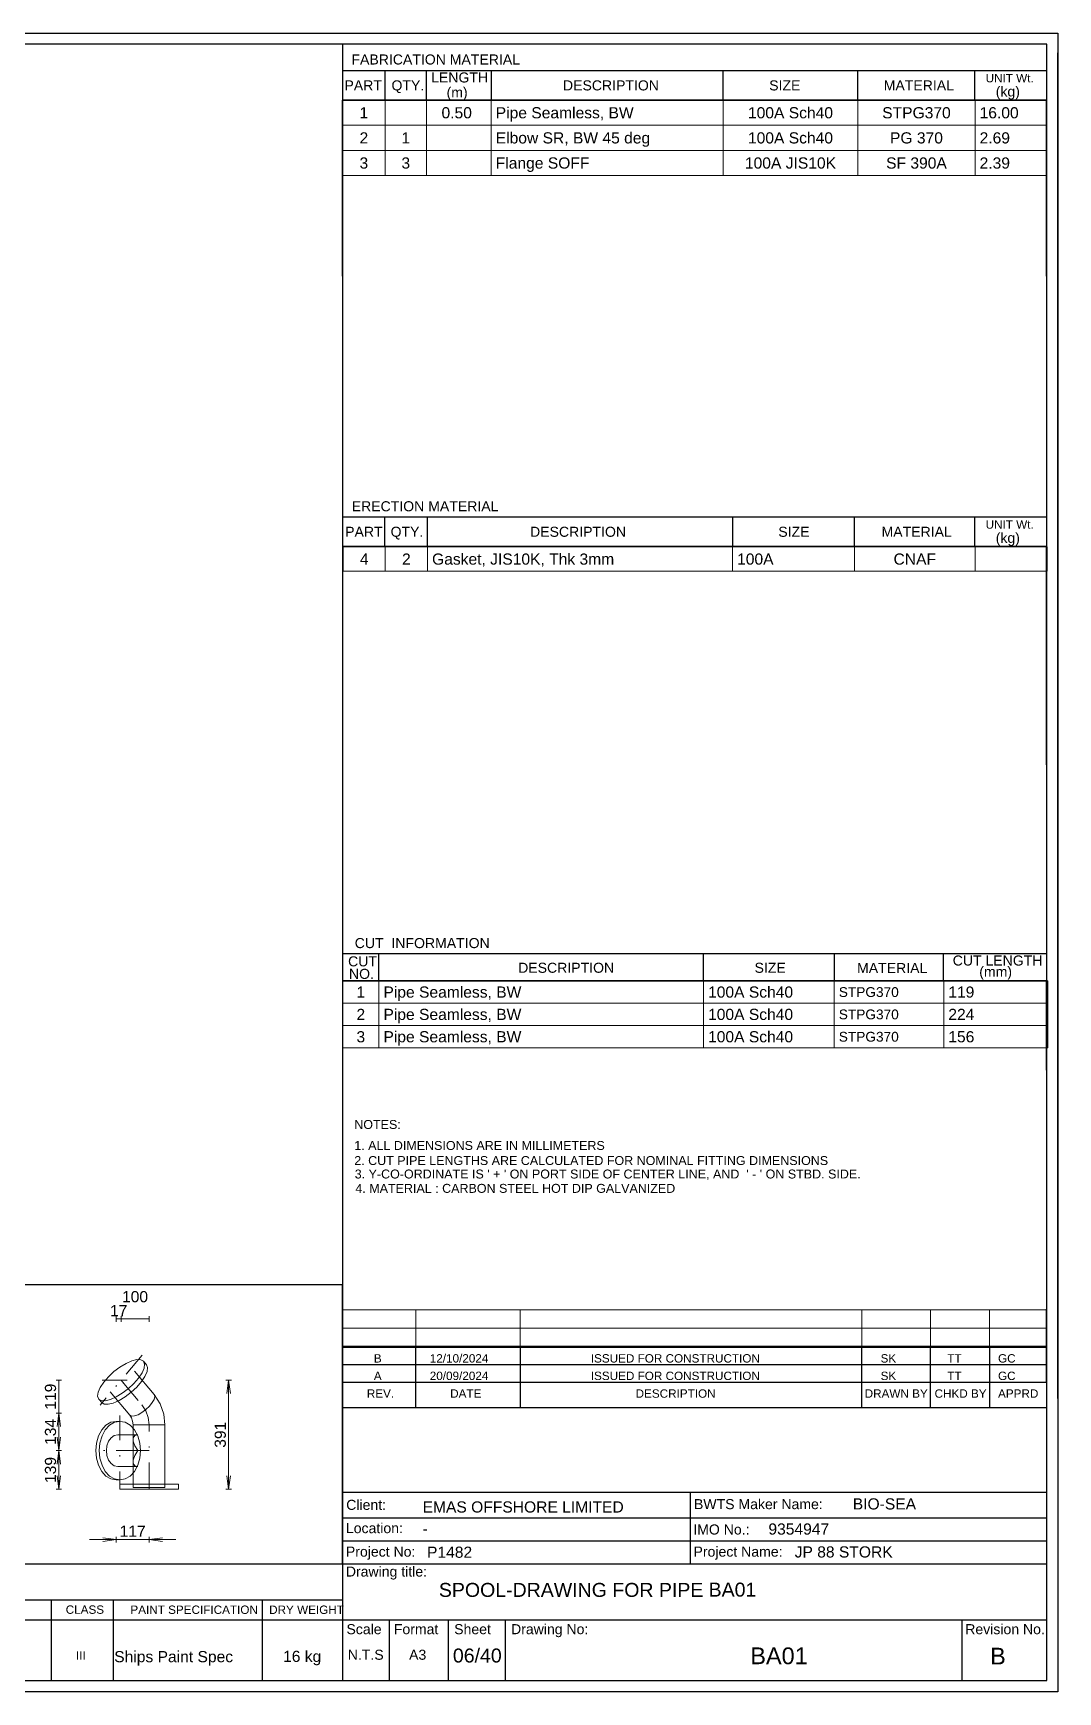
# Model space of a CAD drawing. Header units: millimetres. Extents: x 0 to 420, y 0 to 297.
# Drawn here: x 236.6 to 420, y 0 to 297 of the extents above; entities that cross this region are included whole.
import ezdxf
from ezdxf.enums import TextEntityAlignment as Align

# ---------------------------------------------------------------- set-up
doc = ezdxf.new("R2010")
doc.units = ezdxf.units.MM
doc.linetypes.add('DOTTED_DASHED6', pattern=[10, 4.444444, -2.666667, 0.222222, -2.666667])
for name, color, linetype in [('FramesFromTables', 40, 'Continuous'), ('SymbolsOnDrawingSheet', 1, 'Continuous'), ('TextFromTables', 2, 'Continuous'), ('TextFromTextBoxes', 2, 'Continuous')]:
    doc.layers.add(name, color=color, linetype=linetype)
doc.styles.add('Cadmatic Default Text', font='arial.ttf')

# ---------------------------------------------------------------- blocks, each defined once
blk = doc.blocks.new('BA01728716696_BOM_4')
at = {"layer": 'FramesFromTables', "linetype": 'ByBlock', "lineweight": 18}
for p, q in [((292, 285), (418, 285)), ((292, 271.5), (292, 285)), ((292, 271.5), (292, 285)), ((299.6, 271.5), (299.6, 285)), ((299.6, 271.5), (299.6, 285)), ((307, 271.5), (307, 285)), ((307, 271.5), (307, 285)), ((318.6, 271.5), (318.6, 285)), ((318.6, 271.5), (318.6, 285)), ((360.1, 271.5), (360.1, 285)), ((360.1, 271.5), (360.1, 285)), ((384.2, 271.5), (384.2, 285)), ((384.2, 271.5), (384.2, 285)), ((405.2, 271.5), (405.2, 285)), ((405.2, 271.5), (405.2, 285)), ((418, 271.5), (418, 285)), ((292, 280.5), (418, 280.5)), ((292, 276), (418, 276)), ((292, 205), (418.1, 205)), ((292, 200.67), (292, 205)), ((292.1, 200.67), (292.1, 205)), ((299.6, 200.67), (299.6, 205)), ((299.6, 200.67), (299.6, 205)), ((307.2, 200.67), (307.2, 205)), ((307.2, 200.67), (307.2, 205)), ((361.8, 200.67), (361.8, 205)), ((361.8, 200.67), (361.8, 205)), ((383.6, 200.67), (383.6, 205)), ((383.6, 200.67), (383.6, 205)), ((405.2, 200.67), (405.2, 205)), ((405.2, 200.67), (405.2, 205)), ((418, 200.67), (418, 205)), ((292, 127.3), (418.2, 127.3)), ((292, 115.3), (292, 127.3)), ((292, 115.3), (292, 127.3)), ((298.5, 115.3), (298.5, 127.3)), ((298.5, 115.3), (298.5, 127.3)), ((356.6, 115.3), (356.6, 127.3)), ((356.6, 115.3), (356.6, 127.3)), ((380, 115.3), (380, 127.3)), ((380, 115.3), (380, 127.3)), ((399.6, 115.3), (399.6, 127.3)), ((399.6, 115.3), (399.6, 127.3)), ((418, 115.3), (418, 127.3)), ((292, 123.3), (418.2, 123.3)), ((292, 119.3), (418.2, 119.3)), ((292, 68.4), (418, 68.4)), ((292, 58.6), (292, 68.4)), ((292, 58.6), (292, 68.4)), ((305.1, 58.6), (305.1, 68.4)), ((305.1, 58.6), (305.1, 68.4)), ((323.8, 58.6), (323.8, 68.4)), ((323.8, 58.6), (323.8, 68.4)), ((384.9, 58.6), (384.9, 68.4)), ((384.9, 58.6), (384.9, 68.4)), ((397.2, 58.6), (397.2, 68.4)), ((397.2, 58.6), (397.2, 68.4)), ((407.8, 58.6), (407.8, 68.4)), ((407.8, 58.6), (407.8, 68.4)), ((418, 58.6), (418, 68.4)), ((292, 65.13), (418, 65.13)), ((292, 61.87), (418, 61.87))]:
    blk.add_line(p, q, dxfattribs=at)
at = {"layer": 'FramesFromTables', "linetype": 'ByBlock', "lineweight": -3}
for p, q in [((2, 98.5), (51.5, 98.5)), ((2, 75.19), (2, 98.5)), ((2, 75.19), (2, 98.5)), ((12.6, 75.19), (12.6, 98.5)), ((12.6, 75.19), (12.6, 98.5)), ((30.3, 75.19), (30.3, 98.5)), ((30.3, 75.19), (30.3, 98.5)), ((40.9, 75.19), (40.9, 98.5)), ((40.9, 75.19), (40.9, 98.5)), ((51.5, 75.19), (51.5, 98.5)), ((2, 94.62), (51.5, 94.62)), ((2, 90.73), (51.5, 90.73)), ((2, 86.85), (51.5, 86.85)), ((2, 82.96), (51.5, 82.96)), ((2, 79.08), (51.5, 79.08))]:
    blk.add_line(p, q, dxfattribs=at)
at = {"layer": 'FramesFromTables', "linetype": 'ByBlock', "lineweight": 18, "flags": 128}
for points in [[(292, 271.5), (418, 271.5), (418, 285)], [(292, 200.67), (418.1, 200.67), (418.1, 205)], [(292, 115.3), (418.2, 115.3), (418.2, 127.3)], [(292, 58.6), (418, 58.6), (418, 68.4)]]:
    blk.add_lwpolyline(points, dxfattribs=at)
at = {"layer": 'FramesFromTables', "linetype": 'ByBlock', "lineweight": -3, "flags": 128}
blk.add_lwpolyline([(2, 75.19), (51.5, 75.19), (51.5, 98.5)], dxfattribs=at)
at = {"layer": 'TextFromTables', "linetype": 'ByBlock', "lineweight": 13, "style": 'Cadmatic Default Text'}
for s, p in [('1', (295.8, 282.75)), ('2', (295.8, 278.25)), ('3', (295.8, 273.75))]:
    blk.add_text(s, height=2, dxfattribs=at).set_placement(p, align=Align.MIDDLE_CENTER)
at = {"layer": 'TextFromTables', "linetype": 'ByBlock', "lineweight": 25, "style": 'Cadmatic Default Text'}
for s, p in [('0.50 ', (312.8, 282.75)), ('100A Sch40', (372.15, 282.75)), ('STPG370', (394.7, 282.75)), ('1', (303.3, 278.25)), ('100A Sch40', (372.15, 278.25)), ('PG 370', (394.7, 278.25)), ('3', (303.3, 273.75)), ('100A JIS10K', (372.15, 273.75)), ('SF 390A', (394.7, 273.75)), ('4', (295.85, 202.83)), ('2', (303.4, 202.83)), ('CNAF', (394.4, 202.83)), ('1', (295.25, 125.3)), ('2', (295.25, 121.3)), ('3', (295.25, 117.3)), ('W1', (7.3, 96.56)), ('100', (21.45, 96.56)), ('SOF', (35.6, 96.56)), ('SJ', (46.2, 96.56)), ('W2', (7.3, 92.67)), ('100', (21.45, 92.67)), ('BW', (35.6, 92.67)), ('SJ', (46.2, 92.67)), ('W3', (7.3, 88.79)), ('100', (21.45, 88.79)), ('SOF', (35.6, 88.79)), ('SJ', (46.2, 88.79)), ('W4', (7.3, 84.91)), ('100', (21.45, 84.91)), ('FW', (35.6, 84.91)), ('SJ', (46.2, 84.91)), ('W5', (7.3, 81.02)), ('100', (21.45, 81.02)), ('SOF', (35.6, 81.02)), ('SJ', (46.2, 81.02)), ('W6', (7.3, 77.14)), ('100', (21.45, 77.14)), ('BW', (35.6, 77.14)), ('SJ', (46.2, 77.14))]:
    blk.add_text(s, height=2, dxfattribs=at).set_placement(p, align=Align.MIDDLE_CENTER)
for s, height, p in [('Pipe Seamless, BW ', 2, (319.4, 282.75)), ('16.00', 2, (406, 282.75)), ('Elbow SR, BW 45 deg', 2, (319.4, 278.25)), ('2.69', 2, (406, 278.25)), ('Flange SOFF ', 2, (319.4, 273.75)), ('2.39', 2, (406, 273.75)), ('Gasket, JIS10K, Thk 3mm ', 2, (308, 202.83)), ('100A', 2, (362.6, 202.83)), ('Pipe Seamless, BW', 2, (299.3, 125.3)), ('100A Sch40', 2, (357.4, 125.3)), ('STPG370', 1.75, (380.8, 125.3)), ('119', 2, (400.4, 125.3)), ('Pipe Seamless, BW', 2, (299.3, 121.3)), ('100A Sch40', 2, (357.4, 121.3)), ('STPG370', 1.75, (380.8, 121.3)), ('224', 2, (400.4, 121.3)), ('Pipe Seamless, BW', 2, (299.3, 117.3)), ('100A Sch40', 2, (357.4, 117.3)), ('STPG370', 1.75, (380.8, 117.3)), ('156', 2, (400.4, 117.3))]:
    blk.add_text(s, height=height, dxfattribs=at).set_placement(p, align=Align.MIDDLE_LEFT)
at = {"layer": 'TextFromTextBoxes', "linetype": 'ByBlock', "lineweight": -3, "style": 'Cadmatic Default Text'}
for s, p in [('EMAS OFFSHORE LIMITED', (306.3, 33.1)), ('BIO-SEA', (383.3, 33.65)), ('9354947', (368.2, 29.15)), ('-', (306.3, 29.2)), ('P1482', (307.1, 25)), ('JP 88 STORK', (372.9, 25.05)), ('BA01-006', (130, 19.6))]:
    blk.add_text(s, height=2, dxfattribs=at).set_placement(p, align=Align.MIDDLE_LEFT)
at = {"layer": 'TextFromTextBoxes', "linetype": 'ByBlock', "lineweight": 25, "style": 'Cadmatic Default Text'}
blk.add_text('BA01', height=2.5, dxfattribs=at).set_placement((357.5, 18.3), align=Align.MIDDLE_LEFT)
at = {"layer": 'TextFromTextBoxes', "linetype": 'ByBlock', "lineweight": -3, "style": 'Cadmatic Default Text'}
for s, height, p in [('WATER', 2, (163.35, 8.05)), ('SEA WATER', 2, (145.25, 7.28)), ('AMB', 2, (177.85, 6.3)), ('6', 2, (189.25, 6.2)), ('-', 2, (200.2, 6.15)), ('9', 2, (211.7, 6.25)), ('100% Visual', 2, (227.35, 6.2)), ('Ships Paint Spec', 2, (261.75, 6.3)), ('16 kg', 2, (284.75, 6.35)), ('06/40', 2.5, (316.1, 6.5))]:
    blk.add_text(s, height=height, dxfattribs=at).set_placement(p, align=Align.MIDDLE_CENTER)
at = {"layer": 'TextFromTextBoxes', "linetype": 'ByBlock', "lineweight": 25, "style": 'Cadmatic Default Text'}
blk.add_text('BA01', height=3, dxfattribs=at).set_placement((370.1, 6.45), align=Align.MIDDLE_CENTER)
blk = doc.blocks.new('SEDS_SPOOL_FORMAT_Gol_6')
at = {"layer": 'SymbolsOnDrawingSheet', "linetype": 'ByBlock', "lineweight": -3, "flags": 128}
for points in [[(0, 297), (420, 297), (420, 0), (0, 0), (0, 297)], [(418.01, 295.01), (2, 295.01)], [(292.02, 50.91), (292.02, 295.01)], [(418.01, 2), (418.01, 295.01)], [(420, 52.53), (420, 293.46)], [(420, 52.53), (420, 293.46)], [(292.02, 290.3), (418.01, 290.3)], [(292.02, 284.66), (292.02, 288.77)], [(299.59, 285.01), (299.59, 290.3)], [(307.02, 285.01), (307.02, 290.3)], [(318.61, 285.01), (318.61, 290.3)], [(360.08, 285.01), (360.08, 290.3)], [(384.18, 285.01), (384.18, 290.3)], [(405.15, 285.01), (405.15, 290.3)], [(405.15, 285.01), (405.15, 290.3)], [(292, 285), (418, 285)], [(292, 253.5), (292, 285)], [(292, 253.5), (292, 285)], [(292.02, 285.01), (418.01, 285.01)], [(418.01, 285.01), (292.02, 285.01)], [(418, 253.5), (418, 285)], [(292.02, 210.38), (418.01, 210.38)], [(292.02, 205.08), (292.02, 209.18)], [(299.57, 205.08), (299.57, 210.38)], [(307.21, 205.08), (307.21, 210.38)], [(361.83, 205.03), (361.83, 210.38)], [(383.61, 205.08), (383.61, 210.38)], [(405.15, 205.17), (405.15, 210.38)], [(292.02, 205.08), (418.01, 205.08)], [(292.02, 186.7), (292.02, 205.08)], [(292.02, 186.7), (292.02, 205.08)], [(418.01, 205.08), (292.02, 205.08)], [(418, 166), (418, 205)], [(292.02, 132.23), (418.01, 132.23)], [(292.02, 127.3), (292.02, 131.41)], [(298.48, 127.3), (298.48, 132.23)], [(356.6, 127.3), (356.6, 132.23)], [(380.01, 127.3), (380.01, 132.23)], [(399.56, 127.3), (399.56, 132.23)], [(292.02, 127.3), (418.01, 127.3)], [(418.01, 127.3), (292.02, 127.3)], [(418, 111.3), (418, 127.3)], [(418, 55.4), (418, 68.5)], [(292.02, 52.57), (292.02, 66.5)], [(292.02, 52.57), (292.02, 66.5)], [(292.02, 61.73), (418.01, 61.73)], [(305.1, 50.91), (305.1, 61.73)], [(323.84, 50.91), (323.84, 61.73)], [(384.91, 50.91), (384.91, 61.73)], [(397.21, 50.91), (397.21, 61.73)], [(407.86, 50.91), (407.86, 61.73)], [(292.02, 58.6), (418.01, 58.6)], [(292.02, 55.47), (418.01, 55.47)], [(292.02, 50.91), (418.01, 50.91)], [(292.02, 2), (292.02, 50.91)], [(292.02, 35.73), (418.01, 35.73)], [(354.24, 22.93), (354.24, 35.73)], [(292.02, 31.13), (418.01, 31.13)], [(292.02, 27.03), (418.01, 27.03)], [(107.74, 22.93), (292.02, 22.93)], [(292.02, 22.93), (418.01, 22.93)], [(107.74, 16.45), (292.02, 16.45)], [(239.85, 16.45), (239.85, 2)], [(250.91, 16.34), (250.91, 2)], [(277.59, 16.45), (277.59, 2)], [(2, 12.91), (292.02, 12.91)], [(292.02, 12.91), (418.01, 12.91)], [(300.39, 2), (300.39, 12.91)], [(310.96, 2), (310.96, 12.91)], [(321.13, 2), (321.13, 12.91)], [(402.9, 2), (402.9, 12.91)], [(2, 2), (418.01, 2)]]:
    blk.add_lwpolyline(points, dxfattribs=at)
at = {"layer": 'SymbolsOnDrawingSheet', "linetype": 'ByBlock', "lineweight": -3, "style": 'Cadmatic Default Text'}
for s, height, p in [('FABRICATION MATERIAL', 1.8, (293.57, 293.19)), ('PART', 1.8, (292.32, 288.55)), ('QTY.', 1.8, (300.74, 288.55)), ('LENGTH', 1.8, (307.84, 289.97)), ('DESCRIPTION', 1.8, (331.43, 288.55)), ('SIZE', 1.8, (368.34, 288.55)), ('MATERIAL', 1.8, (388.84, 288.55)), ('UNIT Wt.', 1.5, (407.08, 289.7)), (' (kg)', 1.8, (408.19, 287.46)), ('ERECTION MATERIAL', 1.8, (293.62, 213.19)), ('PART', 1.8, (292.45, 208.62)), ('QTY.', 1.8, (300.58, 208.62)), ('DESCRIPTION', 1.8, (325.54, 208.62)), ('SIZE', 1.8, (369.97, 208.62)), ('MATERIAL', 1.8, (388.45, 208.62)), ('UNIT Wt.', 1.5, (407.08, 209.77)), (' (kg)', 1.8, (408.19, 207.53)), ('CUT  INFORMATION', 1.8, (294.16, 134.97)), ('CUT ', 1.8, (292.97, 131.7)), ('CUT LENGTH', 1.8, (401.19, 131.85)), ('NO.', 1.8, (293.13, 129.46)), ('DESCRIPTION', 1.8, (323.41, 130.55)), ('SIZE', 1.8, (365.72, 130.55)), ('MATERIAL', 1.8, (384.07, 130.5)), ('(mm)', 1.8, (405.94, 129.85)), ('SPOOL-DRAWING FOR PIPE', 2.5, (309.22, 19.5))]:
    blk.add_text(s, height=height, dxfattribs=at).set_placement(p, align=Align.TOP_LEFT)
for s, p in [('(m)', (310.6, 285.51)), ('Client:', (292.64, 32.58)), ('BWTS Maker Name:', (354.88, 32.71)), ('Location:', (292.58, 28.41)), ('IMO No.:', (354.76, 28.17)), ('Project No:', (292.58, 24.2)), ('Project Name:', (354.8, 24.2)), ('Drawing title:', (292.57, 20.64)), ('Scale', (292.68, 10.32)), ('Format', (301.16, 10.32)), ('Sheet', (311.96, 10.32)), ('Drawing No:', (322.14, 10.32)), ('Revision No.', (403.43, 10.32)), ('N.T.S', (292.92, 5.74)), ('A3', (303.89, 5.74))]:
    blk.add_text(s, height=1.8, dxfattribs=at).set_placement(p)
for s, height, p in [('NOTES:', 1.6, (294.08, 101.59)), ('1. ALL DIMENSIONS ARE IN MILLIMETERS', 1.6, (294.08, 97.83)), ('2. CUT PIPE LENGTHS ARE CALCULATED FOR NOMINAL FITTING DIMENSIONS', 1.6, (294.08, 95.13)), ("3. Y-CO-ORDINATE IS ' + ' ON PORT SIDE OF CENTER LINE, AND  ' - ' ON STBD. SIDE.", 1.6, (294.16, 92.72)), ('4. MATERIAL : CARBON STEEL HOT DIP GALVANIZED', 1.6, (294.28, 90.15)), ('B', 1.5, (297.58, 59.71)), ('12/10/2024', 1.5, (307.59, 59.71)), ('ISSUED FOR CONSTRUCTION', 1.5, (336.41, 59.71)), ('SK', 1.5, (388.28, 59.71)), ('TT', 1.5, (400.21, 59.71)), ('GC', 1.5, (409.3, 59.71)), ('A', 1.5, (297.58, 56.58)), ('20/09/2024', 1.5, (307.59, 56.58)), ('ISSUED FOR CONSTRUCTION', 1.5, (336.41, 56.58)), ('SK', 1.5, (388.28, 56.58)), ('TT', 1.5, (400.21, 56.58)), ('GC', 1.5, (409.3, 56.58)), ('REV.', 1.5, (296.32, 53.41)), ('DATE', 1.5, (311.24, 53.41)), ('DESCRIPTION', 1.5, (344.43, 53.41)), ('DRAWN BY', 1.5, (385.43, 53.41)), ('CHKD BY', 1.5, (397.94, 53.41)), ('APPRD', 1.5, (409.3, 53.41)), ('CLASS', 1.5, (242.43, 14.72)), ('PAINT SPECIFICATION', 1.5, (254.01, 14.7)), ('DRY WEIGHT', 1.5, (278.84, 14.7)), ('III', 1.5, (244.26, 6.51)), ('B', 3, (407.89, 6.4))]:
    blk.add_text(s, height=height, dxfattribs=at).set_placement(p, align=Align.MIDDLE_LEFT)

msp = doc.modelspace()

# ---------------------------------------------------------------- linework, layer by layer
at = {"linetype": 'DOTTED_DASHED6', "lineweight": 13, "flags": 128}
for points in [[(256.1, 60.26), (248.59, 51.35)], [(248.96, 55.81), (255.73, 55.81)], [(252.34, 55.81), (252.88, 55.17)], [(252.55, 55.56), (256.08, 51.37)], [(257.34, 47.78), (257.19, 49.1), (256.77, 50.32), (256.08, 51.37)], [(252.12, 49.48), (252.12, 36.89)], [(257.34, 36.61), (257.34, 47.78)], [(256.55, 43.19), (247.7, 43.19)], [(252.12, 43.19), (251.48, 43.19)], [(257.34, 43.19), (251.73, 43.19)], [(257.34, 36.26), (257.34, 37.16)]]:
    msp.add_lwpolyline(points, dxfattribs=at)
at = {"layer": 'SymbolsOnDrawingSheet', "linetype": 'ByBlock', "lineweight": 25, "flags": 128}
msp.add_lwpolyline([(217, 22.9), (292, 22.9), (292, 72.9), (217, 72.9), (217, 22.9)], dxfattribs=at)
at = {"layer": 'SymbolsOnDrawingSheet', "linetype": 'ByBlock', "lineweight": 13, "flags": 128}
for points in [[(251.48, 66.26), (251.48, 67.26)], [(251.48, 66.76), (252.34, 66.76)], [(252.34, 66.26), (252.34, 67.26)], [(252.34, 66.76), (257.34, 66.76)], [(257.34, 66.26), (257.34, 67.26)], [(241.7, 55.81), (240.7, 55.81)], [(241.2, 49.89), (241.2, 55.81)], [(271.09, 55.81), (272.09, 55.81)], [(271.59, 55.81), (271.27, 53.41), (271.59, 55.81), (271.9, 53.41), (271.59, 55.81)], [(271.59, 36.26), (271.59, 55.81)], [(241.7, 49.89), (240.7, 49.89)], [(241.2, 49.89), (240.88, 47.49), (241.2, 49.89), (241.51, 47.49), (241.2, 49.89)], [(241.2, 43.19), (241.2, 49.89)], [(241.2, 43.19), (241.51, 45.59), (241.2, 43.19), (240.88, 45.59), (241.2, 43.19)], [(241.7, 43.19), (240.7, 43.19)], [(241.2, 43.19), (240.88, 40.79), (241.2, 43.19), (241.51, 40.79), (241.2, 43.19)], [(241.2, 36.26), (241.2, 43.19)], [(241.2, 36.26), (241.51, 38.66), (241.2, 36.26), (240.88, 38.66), (241.2, 36.26)], [(271.59, 36.26), (271.9, 38.66), (271.59, 36.26), (271.27, 38.66), (271.59, 36.26)], [(241.7, 36.26), (240.7, 36.26)], [(271.09, 36.26), (272.09, 36.26)], [(251.48, 27.26), (246.68, 27.26)], [(251.48, 27.26), (249.08, 27.58), (251.48, 27.26), (249.08, 26.94), (251.48, 27.26)], [(251.48, 27.76), (251.48, 26.76)], [(251.48, 27.26), (257.34, 27.26)], [(257.34, 27.76), (257.34, 26.76)], [(257.34, 27.26), (259.74, 26.94), (257.34, 27.26), (259.74, 27.58), (257.34, 27.26)], [(257.34, 27.26), (262.14, 27.26)]]:
    msp.add_lwpolyline(points, dxfattribs=at)
at = {"layer": 'SymbolsOnDrawingSheet', "linetype": 'ByBlock', "lineweight": 18, "flags": 128}
for points in [[(256.36, 59.19), (256.55, 58.68), (256.46, 57.97), (256.09, 57.12), (255.46, 56.18), (254.62, 55.21), (253.63, 54.28), (252.55, 53.46), (251.45, 52.8), (250.42, 52.34), (249.51, 52.12), (248.8, 52.15), (248.33, 52.42), (248.14, 52.93), (248.23, 53.64), (248.6, 54.49), (249.23, 55.44), (250.07, 56.4), (251.06, 57.33), (252.14, 58.15), (253.24, 58.82), (254.27, 59.28), (255.18, 59.5), (255.89, 59.47), (256.36, 59.19)], [(256.89, 58.56), (257.08, 58.05), (256.99, 57.34), (256.62, 56.49), (256, 55.55), (255.16, 54.58), (254.16, 53.65), (253.08, 52.83), (251.99, 52.16), (250.95, 51.71), (250.05, 51.48), (249.34, 51.51), (248.87, 51.79)], [(254.74, 57.4), (258.27, 53.21)], [(256.89, 58.56), (256.36, 59.19)], [(253.9, 49.53), (250.37, 53.72)], [(248.33, 52.42), (248.87, 51.79)], [(253.9, 49.53), (254.23, 49.36), (254.73, 49.4), (255.37, 49.62), (256.08, 50.01), (256.78, 50.54), (257.42, 51.15), (257.93, 51.78), (258.26, 52.37), (258.38, 52.87), (258.27, 53.21)], [(258.27, 53.21), (259.33, 51.57)], [(259.33, 51.57), (259.98, 49.73)], [(251.48, 48.43), (250.53, 48.26), (249.64, 47.73), (248.88, 46.9), (248.29, 45.81), (247.92, 44.55), (247.8, 43.19), (247.92, 41.83), (248.29, 40.56), (248.88, 39.48), (249.64, 38.64), (250.53, 38.12), (251.48, 37.94)], [(252.12, 48.43), (251.17, 48.26), (250.28, 47.73), (249.51, 46.9), (248.93, 45.81), (248.56, 44.55), (248.43, 43.19), (248.56, 41.83), (248.93, 40.56), (249.51, 39.48), (250.28, 38.64), (251.17, 38.12), (252.12, 37.94), (253.07, 38.12), (253.96, 38.64), (254.73, 39.48), (255.31, 40.56), (255.68, 41.83), (255.81, 43.19), (255.68, 44.55), (255.31, 45.81), (254.73, 46.9), (253.96, 47.73), (253.07, 48.26), (252.12, 48.43)], [(251.48, 48.43), (252.12, 48.43)], [(254.2, 49.07), (253.9, 49.53)], [(254.41, 48.47), (254.2, 49.07)], [(254.48, 47.78), (254.41, 48.47)], [(254.48, 36.61), (254.48, 47.78), (260.2, 47.78), (260.2, 36.61), (254.48, 36.61)], [(259.98, 49.73), (260.2, 47.78)], [(249.82, 44.07), (250.11, 44.87)], [(250.11, 44.87), (250.55, 45.5)], [(250.55, 45.5), (251.11, 45.9)], [(251.11, 45.9), (251.73, 46.04), (255.31, 46.04)], [(254.79, 45.9), (254.52, 45.5)], [(254.52, 45.5), (254.52, 44.87)], [(254.52, 44.87), (254.8, 44.07)], [(255.31, 46.04), (254.79, 45.9)], [(249.73, 43.19), (249.82, 44.07)], [(249.82, 42.31), (249.73, 43.19)], [(250.11, 41.51), (249.82, 42.31)], [(254.8, 42.31), (254.52, 41.51)], [(254.8, 44.07), (255.33, 43.19)], [(255.33, 43.19), (254.8, 42.31)], [(250.55, 40.88), (250.11, 41.51)], [(251.11, 40.47), (250.55, 40.88)], [(254.79, 40.47), (255.31, 40.33), (251.73, 40.33), (251.11, 40.47)], [(254.52, 41.51), (254.52, 40.88)], [(254.52, 40.88), (254.79, 40.47)], [(252.12, 37.94), (251.48, 37.94)], [(252.09, 36.26), (252.09, 37.16), (262.59, 37.16), (262.59, 36.26), (252.09, 36.26)]]:
    msp.add_lwpolyline(points, dxfattribs=at)

# ---------------------------------------------------------------- block references
at = {"layer": 'SymbolsOnDrawingSheet'}
msp.add_blockref('SEDS_SPOOL_FORMAT_Gol_6', (0, 0), dxfattribs=at)
at = {"layer": 'TextFromTextBoxes', "lineweight": 25}
msp.add_blockref('BA01728716696_BOM_4', (0, 0), dxfattribs=at)

# ---------------------------------------------------------------- texts
at = {"layer": 'SymbolsOnDrawingSheet', "linetype": 'ByBlock', "lineweight": 13, "style": 'Cadmatic Default Text'}
for s, p in [('100', (254.84, 70.76)), ('17', (251.91, 68.26)), ('117', (254.41, 28.76))]:
    msp.add_text(s, height=2, dxfattribs=at).set_placement(p, align=Align.MIDDLE_CENTER)
for s, p in [('119', (239.7, 52.85)), ('134', (239.7, 46.54)), ('391', (270.09, 46.03)), ('139', (239.7, 39.72))]:
    msp.add_text(s, height=2, rotation=90, dxfattribs=at).set_placement(p, align=Align.MIDDLE_CENTER)

doc.saveas('drawing.dxf')
